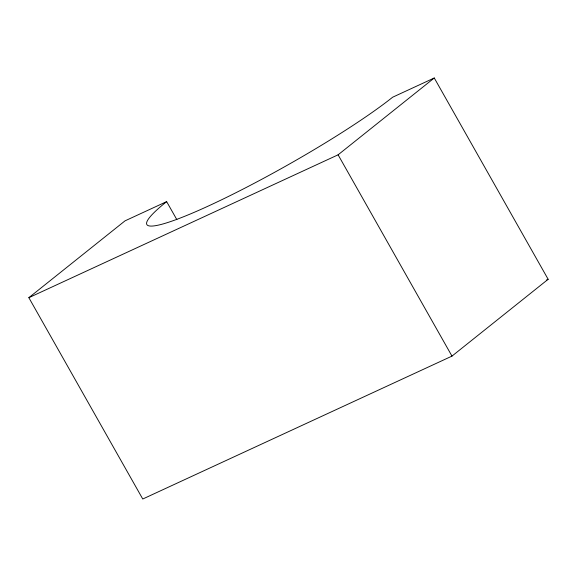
<?xml version="1.0" encoding="UTF-8"?>
<svg xmlns="http://www.w3.org/2000/svg" width="577" height="577" viewBox="0 0 577 577"><rect width="100%" height="100%" fill="white"/><g stroke="black" fill="none" stroke-linecap="round" stroke-linejoin="round"><path stroke-width="0.87" d="M28.85 297.682L125.021 220.854L166.645 201.625A152.566 17.534 -29.5 0 0 209.364 205.563A152.566 17.534 -29.5 0 0 392.634 97.217L434.265 77.989L548.15 279.282L451.979 356.11L142.757 499.011L28.85 297.682L338.1 154.816L434.265 77.989M546.52 280.04L548.15 279.282M338.1 154.816L451.979 356.11M166.645 201.625L176.858 219.664"/></g></svg>
